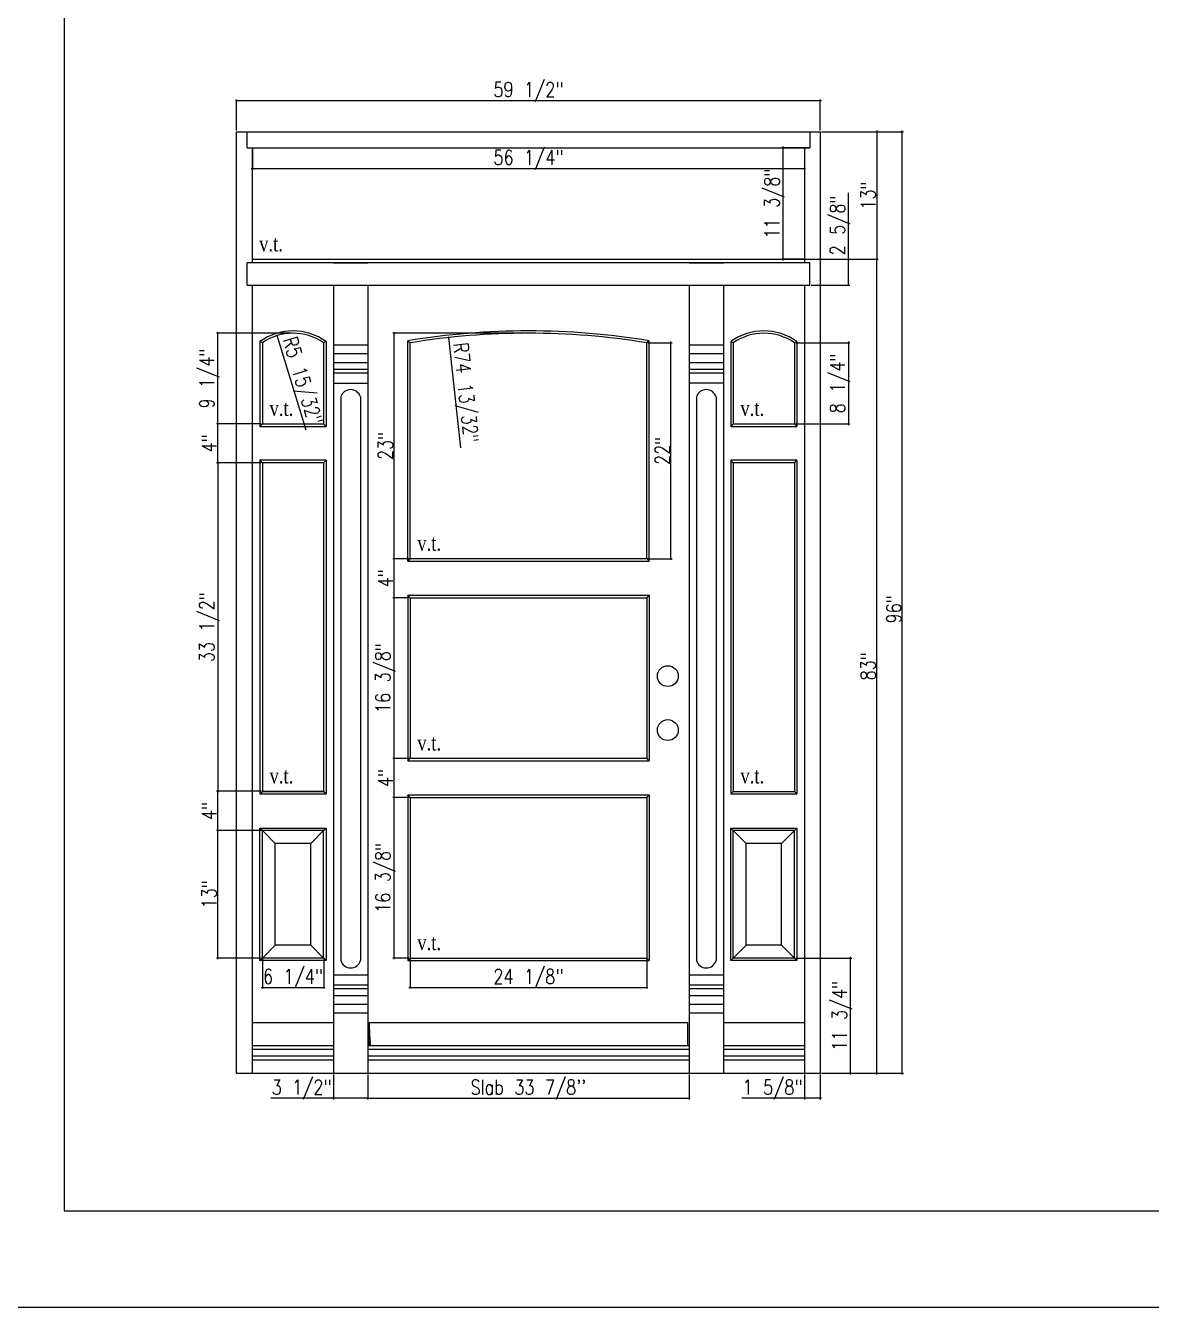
# Model space of a CAD drawing. Header units: inches. Extents: x 1985 to 11287, y 379 to 4336.
# Drawn here: x 7244.7 to 7359.5, y 3266.3 to 3397 of the extents above; entities that cross this region are included whole.
import ezdxf

# ---------------------------------------------------------------- set-up
doc = ezdxf.new("R2010")
doc.units = ezdxf.units.IN
doc.header["$MEASUREMENT"] = 0
doc.layers.get('0').update_dxf_attribs({"linetype": 'CONTINUOUS'})
doc.layers.get('Defpoints').update_dxf_attribs({"linetype": 'CONTINUOUS'})
for name, color, linetype in [('COTE1-1', 7, 'CONTINUOUS'), ('COTE1-1 99', 7, 'CONTINUOUS'), ('elevation', 7, 'CONTINUOUS'), ('separation 99', 3, 'CONTINUOUS'), ('wood detail', 7, 'CONTINUOUS')]:
    doc.layers.add(name, color=color, linetype=linetype)
doc.styles.get("Standard").update_dxf_attribs({"font": 'txt.shx', "width": 0.8})
doc.styles.add('Times', font='times.ttf', dxfattribs={"width": 0.8})
doc.dimstyles.new('Elevation', dxfattribs={"dimscale": 2, "dimtxt": 0.75, "dimasz": 0.0625, "dimexe": 0.0625, "dimexo": 0.0625, "dimgap": 0.0625, "dimtad": 1, "dimdec": 5, "dimzin": 0, "dimdsep": 46, "dimlunit": 5, "dimtxsty": 'Standard', "dimblk1": 'OBLIQUE', "dimblk2": 'OBLIQUE', "dimsah": 1, "dimcen": 2, "dimdle": 0.0625, "dimclrd": 1, "dimclre": 1, "dimadec": 1, "dimazin": 0, "dimtfac": 0.375, "dimtdec": 5, "dimtmove": 0, "dimatfit": 3, "dimldrblk": 'OBLIQUE', "dimfxl": 1, "dimfrac": 2, "dimtolj": 1, "dimtzin": 0, "dimarcsym": 0})

# ---------------------------------------------------------------- blocks, each defined once
blk = doc.blocks.new('_OBLIQUE')
at = {"color": 0, "linetype": 'ByBlock'}
blk.add_line((-0.5, -0.5), (0.5, 0.5), dxfattribs=at)
blk = doc.blocks.new('*D862')
at = {"layer": 'COTE1-1 99', "color": 1, "lineweight": -2}
for p, q in [((7325.88, 3386.15), (7331.64, 3386.15)), ((7331.52, 3386.27), (7331.52, 3373.02)), ((7325.88, 3373.15), (7331.64, 3373.15))]:
    blk.add_line(p, q, dxfattribs=at)
at = {"layer": 'Defpoints', "color": 0}
for p in [(7325.75, 3386.15), (7325.75, 3373.15), (7331.52, 3373.15)]:
    blk.add_point(p, dxfattribs=at)
at = {"layer": 'COTE1-1 99', "color": 1, "lineweight": -2, "xscale": 0.125, "yscale": 0.125, "zscale": 0.125}
for p, rotation in [((7331.52, 3386.15), 90), ((7331.52, 3373.15), 270)]:
    blk.add_blockref('_OBLIQUE', p, dxfattribs=dict(at, rotation=rotation))
at = {"layer": 'COTE1-1 99', "color": 0, "insert": (7330.64, 3379.65), "char_height": 1.5, "attachment_point": 5, "rotation": 90}
blk.add_mtext('\\A1;13"', dxfattribs=at)
blk = doc.blocks.new('*D863')
at = {"layer": 'COTE1-1 99', "color": 1, "lineweight": -2}
for p, q in [((7325.88, 3373.15), (7331.64, 3373.15)), ((7331.52, 3290.02), (7331.52, 3373.27)), ((7325.88, 3290.15), (7331.64, 3290.15))]:
    blk.add_line(p, q, dxfattribs=at)
at = {"layer": 'Defpoints', "color": 0}
for p in [(7325.75, 3373.15), (7331.52, 3373.15), (7325.75, 3290.15)]:
    blk.add_point(p, dxfattribs=at)
at = {"layer": 'COTE1-1 99', "color": 1, "lineweight": -2, "xscale": 0.125, "yscale": 0.125, "zscale": 0.125}
for p, rotation in [((7331.52, 3373.15), 90), ((7331.52, 3290.15), 270)]:
    blk.add_blockref('_OBLIQUE', p, dxfattribs=dict(at, rotation=rotation))
at = {"layer": 'COTE1-1 99', "color": 0, "insert": (7330.64, 3331.65), "char_height": 1.5, "attachment_point": 5, "rotation": 90}
blk.add_mtext('\\A1;83"', dxfattribs=at)
blk = doc.blocks.new('*D864')
at = {"layer": 'COTE1-1 99', "color": 1, "lineweight": -2}
for p, q in [((7266.13, 3389.33), (7325.88, 3389.33)), ((7266.25, 3386.27), (7266.25, 3389.45)), ((7325.75, 3386.27), (7325.75, 3389.45))]:
    blk.add_line(p, q, dxfattribs=at)
at = {"layer": 'Defpoints', "color": 0}
for p in [(7325.75, 3389.33), (7266.25, 3386.15), (7325.75, 3386.15)]:
    blk.add_point(p, dxfattribs=at)
at = {"layer": 'COTE1-1 99', "color": 1, "lineweight": -2, "xscale": 0.125, "yscale": 0.125, "zscale": 0.125, "rotation": 180}
blk.add_blockref('_OBLIQUE', (7266.25, 3389.33), dxfattribs=at)
at = {"layer": 'COTE1-1 99', "color": 1, "lineweight": -2, "xscale": 0.125, "yscale": 0.125, "zscale": 0.125}
blk.add_blockref('_OBLIQUE', (7325.75, 3389.33), dxfattribs=at)
at = {"layer": 'COTE1-1 99', "color": 0, "insert": (7296, 3390.2), "char_height": 1.5, "attachment_point": 5}
blk.add_mtext('\\A1;59 1/2"', dxfattribs=at)
blk = doc.blocks.new('*D865')
at = {"layer": 'COTE1-1 99', "color": 1, "lineweight": -2}
for p, q in [((7283.82, 3338.63), (7282.17, 3338.63)), ((7282.3, 3322.14), (7282.3, 3338.76)), ((7283.82, 3322.26), (7282.17, 3322.26))]:
    blk.add_line(p, q, dxfattribs=at)
at = {"layer": 'Defpoints', "color": 0}
for p in [(7282.3, 3338.63), (7283.94, 3338.63), (7283.94, 3322.26)]:
    blk.add_point(p, dxfattribs=at)
at = {"layer": 'COTE1-1 99', "color": 1, "lineweight": -2, "xscale": 0.125, "yscale": 0.125, "zscale": 0.125}
for p, rotation in [((7282.3, 3338.63), 90), ((7282.3, 3322.26), 270)]:
    blk.add_blockref('_OBLIQUE', p, dxfattribs=dict(at, rotation=rotation))
at = {"layer": 'COTE1-1 99', "color": 0, "insert": (7281.42, 3330.45), "char_height": 1.5, "attachment_point": 5, "rotation": 90}
blk.add_mtext('\\A1;16 3/8"', dxfattribs=at)
blk = doc.blocks.new('*D866')
at = {"layer": 'COTE1-1 99', "color": 1, "lineweight": -2}
for p, q in [((7295.88, 3365.61), (7282.17, 3365.61)), ((7282.3, 3342.5), (7282.3, 3365.73)), ((7283.82, 3342.62), (7282.17, 3342.62))]:
    blk.add_line(p, q, dxfattribs=at)
at = {"layer": 'Defpoints', "color": 0}
for p in [(7282.3, 3365.61), (7296, 3365.61), (7283.94, 3342.62)]:
    blk.add_point(p, dxfattribs=at)
at = {"layer": 'COTE1-1 99', "color": 1, "lineweight": -2, "xscale": 0.125, "yscale": 0.125, "zscale": 0.125}
for p, rotation in [((7282.3, 3365.61), 90), ((7282.3, 3342.62), 270)]:
    blk.add_blockref('_OBLIQUE', p, dxfattribs=dict(at, rotation=rotation))
at = {"layer": 'COTE1-1 99', "color": 0, "insert": (7281.42, 3354.12), "char_height": 1.5, "attachment_point": 5, "rotation": 90}
blk.add_mtext('\\A1;23"', dxfattribs=at)
blk = doc.blocks.new('*D867')
at = {"layer": 'COTE1-1 99', "color": 1, "lineweight": -2}
for p, q in [((7324.57, 3384.52), (7321.83, 3384.52)), ((7321.96, 3373.02), (7321.96, 3384.65)), ((7324, 3373.15), (7321.83, 3373.15))]:
    blk.add_line(p, q, dxfattribs=at)
at = {"layer": 'Defpoints', "color": 0}
for p in [(7321.96, 3384.52), (7324.69, 3384.52), (7324.13, 3373.15)]:
    blk.add_point(p, dxfattribs=at)
at = {"layer": 'COTE1-1 99', "color": 1, "lineweight": -2, "xscale": 0.125, "yscale": 0.125, "zscale": 0.125}
for p, rotation in [((7321.96, 3384.52), 90), ((7321.96, 3373.15), 270)]:
    blk.add_blockref('_OBLIQUE', p, dxfattribs=dict(at, rotation=rotation))
at = {"layer": 'COTE1-1 99', "color": 0, "insert": (7321.08, 3378.83), "char_height": 1.5, "attachment_point": 5, "rotation": 90}
blk.add_mtext('\\A1;11 3/8"', dxfattribs=at)
blk = doc.blocks.new('*D868')
at = {"layer": 'COTE1-1 99', "color": 1, "lineweight": -2}
for p, q in [((7279.63, 3290.02), (7279.63, 3287.49)), ((7312.38, 3290.02), (7312.38, 3287.49)), ((7279.5, 3287.61), (7312.5, 3287.61))]:
    blk.add_line(p, q, dxfattribs=at)
at = {"layer": 'Defpoints', "color": 0}
for p in [(7279.63, 3290.15), (7312.38, 3290.15), (7312.38, 3287.61)]:
    blk.add_point(p, dxfattribs=at)
at = {"layer": 'COTE1-1 99', "color": 1, "lineweight": -2, "xscale": 0.125, "yscale": 0.125, "zscale": 0.125, "rotation": 180}
blk.add_blockref('_OBLIQUE', (7279.63, 3287.61), dxfattribs=at)
at = {"layer": 'COTE1-1 99', "color": 1, "lineweight": -2, "xscale": 0.125, "yscale": 0.125, "zscale": 0.125}
blk.add_blockref('_OBLIQUE', (7312.38, 3287.61), dxfattribs=at)
at = {"layer": 'COTE1-1 99', "color": 0, "insert": (7296, 3288.49), "char_height": 1.5, "attachment_point": 5}
blk.add_mtext("\\A1;Slab 33 7/8''", dxfattribs=at)
blk = doc.blocks.new('*D869')
at = {"layer": 'COTE1-1 99', "color": 1, "lineweight": -2}
for p, q in [((7276.13, 3290.02), (7276.13, 3287.49)), ((7279.63, 3290.02), (7279.63, 3287.49)), ((7276.13, 3287.61), (7269.75, 3287.61)), ((7279.75, 3287.61), (7276.13, 3287.61))]:
    blk.add_line(p, q, dxfattribs=at)
at = {"layer": 'Defpoints', "color": 0}
for p in [(7276.13, 3290.15), (7279.63, 3290.15), (7276.13, 3287.61)]:
    blk.add_point(p, dxfattribs=at)
at = {"layer": 'COTE1-1 99', "color": 1, "lineweight": -2, "xscale": 0.125, "yscale": 0.125, "zscale": 0.125, "rotation": 180}
blk.add_blockref('_OBLIQUE', (7276.13, 3287.61), dxfattribs=at)
at = {"layer": 'COTE1-1 99', "color": 1, "lineweight": -2, "xscale": 0.125, "yscale": 0.125, "zscale": 0.125}
blk.add_blockref('_OBLIQUE', (7279.63, 3287.61), dxfattribs=at)
at = {"layer": 'COTE1-1 99', "color": 0, "insert": (7272.88, 3288.49), "char_height": 1.5, "attachment_point": 5}
blk.add_mtext('\\A1;3 1/2"', dxfattribs=at)
blk = doc.blocks.new('*D870')
at = {"layer": 'COTE1-1 99', "color": 1, "lineweight": -2}
for p, q in [((7324.13, 3290.02), (7324.13, 3287.49)), ((7325.75, 3290.02), (7325.75, 3287.49)), ((7324.13, 3287.61), (7317.75, 3287.61)), ((7325.88, 3287.61), (7324.13, 3287.61))]:
    blk.add_line(p, q, dxfattribs=at)
at = {"layer": 'Defpoints', "color": 0}
for p in [(7324.13, 3290.15), (7325.75, 3290.15), (7324.13, 3287.61)]:
    blk.add_point(p, dxfattribs=at)
at = {"layer": 'COTE1-1 99', "color": 1, "lineweight": -2, "xscale": 0.125, "yscale": 0.125, "zscale": 0.125, "rotation": 180}
blk.add_blockref('_OBLIQUE', (7324.13, 3287.61), dxfattribs=at)
at = {"layer": 'COTE1-1 99', "color": 1, "lineweight": -2, "xscale": 0.125, "yscale": 0.125, "zscale": 0.125}
blk.add_blockref('_OBLIQUE', (7325.75, 3287.61), dxfattribs=at)
at = {"layer": 'COTE1-1 99', "color": 0, "insert": (7320.88, 3288.49), "char_height": 1.5, "attachment_point": 5}
blk.add_mtext('\\A1;1 5/8"', dxfattribs=at)
blk = doc.blocks.new('*D828')
at = {"layer": 'COTE1-1 99', "color": 1, "lineweight": -2}
for p, q in [((7323.25, 3301.9), (7328.96, 3301.9)), ((7328.84, 3290.02), (7328.84, 3302.02)), ((7325.88, 3290.15), (7328.96, 3290.15))]:
    blk.add_line(p, q, dxfattribs=at)
at = {"layer": 'Defpoints', "color": 0}
for p in [(7323.13, 3301.9), (7328.84, 3301.9), (7325.75, 3290.15)]:
    blk.add_point(p, dxfattribs=at)
at = {"layer": 'COTE1-1 99', "color": 1, "lineweight": -2, "xscale": 0.125, "yscale": 0.125, "zscale": 0.125}
for p, rotation in [((7328.84, 3301.9), 90), ((7328.84, 3290.15), 270)]:
    blk.add_blockref('_OBLIQUE', p, dxfattribs=dict(at, rotation=rotation))
at = {"layer": 'COTE1-1 99', "color": 0, "insert": (7327.96, 3296.02), "char_height": 1.5, "attachment_point": 5, "rotation": 90}
blk.add_mtext('\\A1;11 3/4"', dxfattribs=at)
blk = doc.blocks.new('*D830')
at = {"layer": 'COTE1-1 99', "color": 1, "lineweight": -2}
for p, q in [((7325.88, 3386.15), (7334.24, 3386.15)), ((7334.11, 3290.02), (7334.11, 3386.27)), ((7325.88, 3290.15), (7334.24, 3290.15))]:
    blk.add_line(p, q, dxfattribs=at)
at = {"layer": 'Defpoints', "color": 0}
for p in [(7325.75, 3386.15), (7334.11, 3386.15), (7325.75, 3290.15)]:
    blk.add_point(p, dxfattribs=at)
at = {"layer": 'COTE1-1 99', "color": 1, "lineweight": -2, "xscale": 0.125, "yscale": 0.125, "zscale": 0.125}
for p, rotation in [((7334.11, 3386.15), 90), ((7334.11, 3290.15), 270)]:
    blk.add_blockref('_OBLIQUE', p, dxfattribs=dict(at, rotation=rotation))
at = {"layer": 'COTE1-1 99', "color": 0, "insert": (7333.24, 3337.46), "char_height": 1.5, "attachment_point": 5, "rotation": 90}
blk.add_mtext('\\A1;96"', dxfattribs=at)
blk = doc.blocks.new('*D832')
at = {"layer": 'COTE1-1 99', "color": 1, "lineweight": -2}
for p, q in [((7283.82, 3342.62), (7282.17, 3342.62)), ((7282.3, 3338.51), (7282.3, 3342.75)), ((7283.82, 3338.63), (7282.17, 3338.63))]:
    blk.add_line(p, q, dxfattribs=at)
at = {"layer": 'Defpoints', "color": 0}
for p in [(7282.3, 3342.62), (7283.94, 3342.62), (7283.94, 3338.63)]:
    blk.add_point(p, dxfattribs=at)
at = {"layer": 'COTE1-1 99', "color": 1, "lineweight": -2, "xscale": 0.125, "yscale": 0.125, "zscale": 0.125}
for p, rotation in [((7282.3, 3342.62), 90), ((7282.3, 3338.63), 270)]:
    blk.add_blockref('_OBLIQUE', p, dxfattribs=dict(at, rotation=rotation))
at = {"layer": 'COTE1-1 99', "color": 0, "insert": (7281.42, 3340.63), "char_height": 1.5, "attachment_point": 5, "rotation": 90}
blk.add_mtext('\\A1;4"', dxfattribs=at)
blk = doc.blocks.new('*D834')
at = {"layer": 'COTE1-1 99', "color": 1, "lineweight": -2}
for p, q in [((7308.19, 3364.62), (7310.66, 3364.62)), ((7310.53, 3342.5), (7310.53, 3364.75)), ((7308.19, 3342.62), (7310.66, 3342.62))]:
    blk.add_line(p, q, dxfattribs=at)
at = {"layer": 'Defpoints', "color": 0}
for p in [(7308.07, 3364.62), (7310.53, 3364.62), (7308.07, 3342.62)]:
    blk.add_point(p, dxfattribs=at)
at = {"layer": 'COTE1-1 99', "color": 1, "lineweight": -2, "xscale": 0.125, "yscale": 0.125, "zscale": 0.125}
for p, rotation in [((7310.53, 3364.62), 90), ((7310.53, 3342.62), 270)]:
    blk.add_blockref('_OBLIQUE', p, dxfattribs=dict(at, rotation=rotation))
at = {"layer": 'COTE1-1 99', "color": 0, "insert": (7309.66, 3353.62), "char_height": 1.5, "attachment_point": 5, "rotation": 90}
blk.add_mtext('\\A1;22"', dxfattribs=at)
blk = doc.blocks.new('*D835')
at = {"layer": 'COTE1-1 99', "color": 1, "lineweight": -2}
for p, q in [((7328.63, 3373.15), (7328.63, 3379.92)), ((7324.25, 3373.15), (7328.76, 3373.15)), ((7328.63, 3370.52), (7328.63, 3373.27)), ((7324.82, 3370.52), (7328.76, 3370.52))]:
    blk.add_line(p, q, dxfattribs=at)
at = {"layer": 'Defpoints', "color": 0}
for p in [(7324.13, 3373.15), (7324.69, 3370.52), (7328.63, 3370.52)]:
    blk.add_point(p, dxfattribs=at)
at = {"layer": 'COTE1-1 99', "color": 1, "lineweight": -2, "xscale": 0.125, "yscale": 0.125, "zscale": 0.125}
for p, rotation in [((7328.63, 3373.15), 90), ((7328.63, 3370.52), 270)]:
    blk.add_blockref('_OBLIQUE', p, dxfattribs=dict(at, rotation=rotation))
at = {"layer": 'COTE1-1 99', "color": 0, "insert": (7327.76, 3376.6), "char_height": 1.5, "attachment_point": 5, "rotation": 90}
blk.add_mtext('\\A1;2 5/8"', dxfattribs=at)
blk = doc.blocks.new('*D836')
at = {"layer": 'COTE1-1 99', "color": 1, "lineweight": -2}
for p, q in [((7323.25, 3364.62), (7328.76, 3364.62)), ((7328.63, 3364.75), (7328.63, 3356.25)), ((7323.25, 3356.37), (7328.76, 3356.37))]:
    blk.add_line(p, q, dxfattribs=at)
at = {"layer": 'Defpoints', "color": 0}
for p in [(7323.13, 3364.62), (7323.13, 3356.37), (7328.63, 3356.37)]:
    blk.add_point(p, dxfattribs=at)
at = {"layer": 'COTE1-1 99', "color": 1, "lineweight": -2, "xscale": 0.125, "yscale": 0.125, "zscale": 0.125}
for p, rotation in [((7328.63, 3364.62), 90), ((7328.63, 3356.37), 270)]:
    blk.add_blockref('_OBLIQUE', p, dxfattribs=dict(at, rotation=rotation))
at = {"layer": 'COTE1-1 99', "color": 0, "insert": (7327.76, 3360.5), "char_height": 1.5, "attachment_point": 5, "rotation": 90}
blk.add_mtext('\\A1;8 1/4"', dxfattribs=at)
blk = doc.blocks.new('*D843')
at = {"layer": 'COTE1-1 99', "color": 1, "lineweight": -2}
for p, q in [((7283.82, 3318.26), (7282.17, 3318.26)), ((7282.3, 3301.77), (7282.3, 3318.39)), ((7283.82, 3301.9), (7282.17, 3301.9))]:
    blk.add_line(p, q, dxfattribs=at)
at = {"layer": 'Defpoints', "color": 0}
for p in [(7282.3, 3318.26), (7283.94, 3318.26), (7283.94, 3301.9)]:
    blk.add_point(p, dxfattribs=at)
at = {"layer": 'COTE1-1 99', "color": 1, "lineweight": -2, "xscale": 0.125, "yscale": 0.125, "zscale": 0.125}
for p, rotation in [((7282.3, 3318.26), 90), ((7282.3, 3301.9), 270)]:
    blk.add_blockref('_OBLIQUE', p, dxfattribs=dict(at, rotation=rotation))
at = {"layer": 'COTE1-1 99', "color": 0, "insert": (7281.42, 3310.08), "char_height": 1.5, "attachment_point": 5, "rotation": 90}
blk.add_mtext('\\A1;16 3/8"', dxfattribs=at)
blk = doc.blocks.new('*D844')
at = {"layer": 'COTE1-1 99', "color": 1, "lineweight": -2}
for p, q in [((7283.82, 3322.25), (7282.17, 3322.25)), ((7282.3, 3318.14), (7282.3, 3322.38)), ((7283.82, 3318.26), (7282.17, 3318.26))]:
    blk.add_line(p, q, dxfattribs=at)
at = {"layer": 'Defpoints', "color": 0}
for p in [(7282.3, 3322.25), (7283.94, 3322.25), (7283.94, 3318.26)]:
    blk.add_point(p, dxfattribs=at)
at = {"layer": 'COTE1-1 99', "color": 1, "lineweight": -2, "xscale": 0.125, "yscale": 0.125, "zscale": 0.125}
for p, rotation in [((7282.3, 3322.25), 90), ((7282.3, 3318.26), 270)]:
    blk.add_blockref('_OBLIQUE', p, dxfattribs=dict(at, rotation=rotation))
at = {"layer": 'COTE1-1 99', "color": 0, "insert": (7281.42, 3320.26), "char_height": 1.5, "attachment_point": 5, "rotation": 90}
blk.add_mtext('\\A1;4"', dxfattribs=at)
blk = doc.blocks.new('*D854')
at = {"layer": 'COTE1-1 99', "color": 1, "lineweight": -2}
for p, q in [((7268.88, 3301.77), (7268.88, 3298.78)), ((7275.13, 3301.77), (7275.13, 3298.78)), ((7268.75, 3298.91), (7275.25, 3298.91))]:
    blk.add_line(p, q, dxfattribs=at)
at = {"layer": 'Defpoints', "color": 0}
for p in [(7268.88, 3301.9), (7275.13, 3301.9), (7275.13, 3298.91)]:
    blk.add_point(p, dxfattribs=at)
at = {"layer": 'COTE1-1 99', "color": 1, "lineweight": -2, "xscale": 0.125, "yscale": 0.125, "zscale": 0.125, "rotation": 180}
blk.add_blockref('_OBLIQUE', (7268.88, 3298.91), dxfattribs=at)
at = {"layer": 'COTE1-1 99', "color": 1, "lineweight": -2, "xscale": 0.125, "yscale": 0.125, "zscale": 0.125}
blk.add_blockref('_OBLIQUE', (7275.13, 3298.91), dxfattribs=at)
at = {"layer": 'COTE1-1 99', "color": 0, "insert": (7272, 3299.78), "char_height": 1.5, "attachment_point": 5}
blk.add_mtext('\\A1;6 1/4"', dxfattribs=at)
blk = doc.blocks.new('*D855')
at = {"layer": 'COTE1-1 99', "color": 1, "lineweight": -2}
for p, q in [((7268.75, 3352.38), (7264.21, 3352.38)), ((7264.34, 3352.51), (7264.34, 3318.77)), ((7268.75, 3318.9), (7264.21, 3318.9))]:
    blk.add_line(p, q, dxfattribs=at)
at = {"layer": 'Defpoints', "color": 0}
for p in [(7268.88, 3352.38), (7264.34, 3318.9), (7268.88, 3318.9)]:
    blk.add_point(p, dxfattribs=at)
at = {"layer": 'COTE1-1 99', "color": 1, "lineweight": -2, "xscale": 0.125, "yscale": 0.125, "zscale": 0.125}
for p, rotation in [((7264.34, 3352.38), 90), ((7264.34, 3318.9), 270)]:
    blk.add_blockref('_OBLIQUE', p, dxfattribs=dict(at, rotation=rotation))
at = {"layer": 'COTE1-1 99', "color": 0, "insert": (7263.46, 3335.64), "char_height": 1.5, "attachment_point": 5, "rotation": 90}
blk.add_mtext('\\A1;33 1/2"', dxfattribs=at)
blk = doc.blocks.new('*D856')
at = {"layer": 'COTE1-1 99', "color": 1, "lineweight": -2}
for p, q in [((7268.75, 3314.9), (7264.21, 3314.9)), ((7264.34, 3301.77), (7264.34, 3315.02)), ((7268.75, 3301.9), (7264.21, 3301.9))]:
    blk.add_line(p, q, dxfattribs=at)
at = {"layer": 'Defpoints', "color": 0}
for p in [(7264.34, 3314.9), (7268.88, 3314.9), (7268.88, 3301.9)]:
    blk.add_point(p, dxfattribs=at)
at = {"layer": 'COTE1-1 99', "color": 1, "lineweight": -2, "xscale": 0.125, "yscale": 0.125, "zscale": 0.125}
for p, rotation in [((7264.34, 3314.9), 90), ((7264.34, 3301.9), 270)]:
    blk.add_blockref('_OBLIQUE', p, dxfattribs=dict(at, rotation=rotation))
at = {"layer": 'COTE1-1 99', "color": 0, "insert": (7263.46, 3308.4), "char_height": 1.5, "attachment_point": 5, "rotation": 90}
blk.add_mtext('\\A1;13"', dxfattribs=at)
blk = doc.blocks.new('*D857')
at = {"layer": 'COTE1-1 99', "color": 1, "lineweight": -2}
for p, q in [((7271.88, 3365.61), (7264.21, 3365.61)), ((7264.34, 3356.25), (7264.34, 3365.73)), ((7268.75, 3356.37), (7264.21, 3356.37))]:
    blk.add_line(p, q, dxfattribs=at)
at = {"layer": 'Defpoints', "color": 0}
for p in [(7264.34, 3365.61), (7272, 3365.61), (7268.88, 3356.37)]:
    blk.add_point(p, dxfattribs=at)
at = {"layer": 'COTE1-1 99', "color": 1, "lineweight": -2, "xscale": 0.125, "yscale": 0.125, "zscale": 0.125}
for p, rotation in [((7264.34, 3365.61), 90), ((7264.34, 3356.37), 270)]:
    blk.add_blockref('_OBLIQUE', p, dxfattribs=dict(at, rotation=rotation))
at = {"layer": 'COTE1-1 99', "color": 0, "insert": (7263.46, 3360.99), "char_height": 1.5, "attachment_point": 5, "rotation": 90}
blk.add_mtext('\\A1;9 1/4"', dxfattribs=at)
blk = doc.blocks.new('*D858')
at = {"layer": 'COTE1-1 99', "color": 1, "lineweight": -2}
for p, q in [((7268.75, 3356.37), (7264.21, 3356.37)), ((7264.34, 3352.26), (7264.34, 3356.5)), ((7268.75, 3352.38), (7264.21, 3352.38))]:
    blk.add_line(p, q, dxfattribs=at)
at = {"layer": 'Defpoints', "color": 0}
for p in [(7264.34, 3356.37), (7268.88, 3356.37), (7268.88, 3352.38)]:
    blk.add_point(p, dxfattribs=at)
at = {"layer": 'COTE1-1 99', "color": 1, "lineweight": -2, "xscale": 0.125, "yscale": 0.125, "zscale": 0.125}
for p, rotation in [((7264.34, 3356.37), 90), ((7264.34, 3352.38), 270)]:
    blk.add_blockref('_OBLIQUE', p, dxfattribs=dict(at, rotation=rotation))
at = {"layer": 'COTE1-1 99', "color": 0, "insert": (7263.46, 3354.38), "char_height": 1.5, "attachment_point": 5, "rotation": 90}
blk.add_mtext('\\A1;4"', dxfattribs=at)
blk = doc.blocks.new('*D859')
at = {"layer": 'COTE1-1 99', "color": 1, "lineweight": -2}
for p, q in [((7268.75, 3318.9), (7264.21, 3318.9)), ((7264.34, 3314.77), (7264.34, 3319.02)), ((7268.75, 3314.9), (7264.21, 3314.9))]:
    blk.add_line(p, q, dxfattribs=at)
at = {"layer": 'Defpoints', "color": 0}
for p in [(7264.34, 3318.9), (7268.88, 3318.9), (7268.88, 3314.9)]:
    blk.add_point(p, dxfattribs=at)
at = {"layer": 'COTE1-1 99', "color": 1, "lineweight": -2, "xscale": 0.125, "yscale": 0.125, "zscale": 0.125}
for p, rotation in [((7264.34, 3318.9), 90), ((7264.34, 3314.9), 270)]:
    blk.add_blockref('_OBLIQUE', p, dxfattribs=dict(at, rotation=rotation))
at = {"layer": 'COTE1-1 99', "color": 0, "insert": (7263.46, 3316.9), "char_height": 1.5, "attachment_point": 5, "rotation": 90}
blk.add_mtext('\\A1;4"', dxfattribs=at)
blk = doc.blocks.new('*D860')
at = {"layer": 'COTE1-1 99', "color": 1, "lineweight": -2}
for p, q in [((7283.94, 3301.77), (7283.94, 3298.78)), ((7308.07, 3301.77), (7308.07, 3298.78)), ((7283.82, 3298.91), (7308.19, 3298.91))]:
    blk.add_line(p, q, dxfattribs=at)
at = {"layer": 'Defpoints', "color": 0}
for p in [(7283.94, 3301.9), (7308.07, 3301.9), (7308.07, 3298.91)]:
    blk.add_point(p, dxfattribs=at)
at = {"layer": 'COTE1-1 99', "color": 1, "lineweight": -2, "xscale": 0.125, "yscale": 0.125, "zscale": 0.125, "rotation": 180}
blk.add_blockref('_OBLIQUE', (7283.94, 3298.91), dxfattribs=at)
at = {"layer": 'COTE1-1 99', "color": 1, "lineweight": -2, "xscale": 0.125, "yscale": 0.125, "zscale": 0.125}
blk.add_blockref('_OBLIQUE', (7308.07, 3298.91), dxfattribs=at)
at = {"layer": 'COTE1-1 99', "color": 0, "insert": (7296, 3299.78), "char_height": 1.5, "attachment_point": 5}
blk.add_mtext('\\A1;24 1/8"', dxfattribs=at)
blk = doc.blocks.new('*D861')
at = {"layer": 'COTE1-1 99', "color": 1, "lineweight": -2}
for p, q in [((7267.88, 3384.4), (7267.88, 3382.28)), ((7324.13, 3384.4), (7324.13, 3382.28)), ((7267.75, 3382.4), (7324.25, 3382.4))]:
    blk.add_line(p, q, dxfattribs=at)
at = {"layer": 'Defpoints', "color": 0}
for p in [(7267.88, 3384.52), (7324.13, 3384.52), (7324.13, 3382.4)]:
    blk.add_point(p, dxfattribs=at)
at = {"layer": 'COTE1-1 99', "color": 1, "lineweight": -2, "xscale": 0.125, "yscale": 0.125, "zscale": 0.125, "rotation": 180}
blk.add_blockref('_OBLIQUE', (7267.88, 3382.4), dxfattribs=at)
at = {"layer": 'COTE1-1 99', "color": 1, "lineweight": -2, "xscale": 0.125, "yscale": 0.125, "zscale": 0.125}
blk.add_blockref('_OBLIQUE', (7324.13, 3382.4), dxfattribs=at)
at = {"layer": 'COTE1-1 99', "color": 0, "insert": (7296, 3383.28), "char_height": 1.5, "attachment_point": 5}
blk.add_mtext('\\A1;56 1/4"', dxfattribs=at)
blk = doc.blocks.new('*D880')
at = {"layer": 'COTE1-1 99', "color": 1, "lineweight": -2}
blk.add_line((7289.12, 3353.93), (7287.89, 3365.16), dxfattribs=at)
at = {"layer": 'Defpoints', "color": 0}
for p in [(7287.89, 3365.16), (7296, 3291.2)]:
    blk.add_point(p, dxfattribs=at)
at = {"layer": 'COTE1-1 99', "color": 1, "lineweight": -2, "xscale": 0.125, "yscale": 0.125, "zscale": 0.125, "rotation": 96.2598834814596}
blk.add_blockref('_OBLIQUE', (7287.89, 3365.16), dxfattribs=at)
at = {"layer": 'COTE1-1 99', "color": 0, "insert": (7289.39, 3359.52), "char_height": 1.5, "attachment_point": 5, "rotation": 276.2599}
blk.add_mtext('\\A1;R74 13/32"', dxfattribs=at)
blk = doc.blocks.new('*D881')
at = {"layer": 'COTE1-1 99', "color": 1, "lineweight": -2}
blk.add_line((7273.36, 3355.71), (7270.4, 3365.37), dxfattribs=at)
at = {"layer": 'Defpoints', "color": 0}
for p in [(7270.4, 3365.37), (7272, 3360.15)]:
    blk.add_point(p, dxfattribs=at)
at = {"layer": 'COTE1-1 99', "color": 1, "lineweight": -2, "xscale": 0.125, "yscale": 0.125, "zscale": 0.125, "rotation": 107.0349342750357}
blk.add_blockref('_OBLIQUE', (7270.4, 3365.37), dxfattribs=at)
at = {"layer": 'COTE1-1 99', "color": 0, "insert": (7272.76, 3360.68), "char_height": 1.5, "attachment_point": 5, "rotation": 287.0349}
blk.add_mtext('\\A1;R5 15/32"', dxfattribs=at)

msp = doc.modelspace()

# ---------------------------------------------------------------- linework, layer by layer
at = {"layer": 'COTE1-1'}
for p, q in [((7267.316005, 3370.520425), (7267.316005, 3372.770425)), ((7324.691005, 3370.520425), (7324.691005, 3372.770425))]:
    msp.add_line(p, q, dxfattribs=at)
at = {"layer": 'elevation'}
for p, q in [((7266.253505, 3386.145425), (7325.753505, 3386.145425)), ((7266.253505, 3290.145425), (7266.253505, 3386.145425)), ((7267.316005, 3384.520425), (7267.316005, 3386.145425)), ((7324.691005, 3386.145425), (7324.691005, 3384.520425)), ((7325.753505, 3386.145425), (7325.753505, 3290.145425)), ((7267.316005, 3384.520425), (7324.691005, 3384.520425)), ((7267.878505, 3372.770425), (7267.878505, 3384.520425)), ((7277.128505, 3384.520425), (7279.628505, 3384.520425)), ((7312.378505, 3384.520425), (7314.878505, 3384.520425)), ((7324.128505, 3384.520425), (7324.128505, 3372.770425)), ((7266.253505, 3290.145425), (7266.253505, 3373.145425)), ((7267.878505, 3373.145425), (7324.128505, 3373.145425)), ((7279.628505, 3373.145425), (7312.378505, 3373.145425)), ((7325.753505, 3373.145425), (7325.753505, 3290.145425)), ((7324.691005, 3372.770425), (7267.316005, 3372.770425)), ((7276.128505, 3372.770425), (7279.628505, 3372.770425)), ((7312.378505, 3372.770425), (7315.878505, 3372.770425)), ((7267.316005, 3370.520425), (7276.128505, 3370.520425)), ((7267.878505, 3291.47355), (7267.878505, 3370.520425)), ((7267.878505, 3290.145425), (7267.878505, 3370.520425)), ((7276.128505, 3370.520425), (7279.628505, 3370.520425)), ((7276.128505, 3370.520425), (7276.128505, 3291.47355)), ((7279.628505, 3370.520425), (7279.628505, 3290.145425)), ((7279.628505, 3370.520425), (7312.378505, 3370.520425)), ((7279.628505, 3370.520425), (7312.378505, 3370.520425)), ((7312.378505, 3370.520425), (7315.878505, 3370.520425)), ((7312.378505, 3370.520425), (7312.378505, 3290.145425)), ((7315.878505, 3370.520425), (7315.878505, 3291.47355)), ((7315.878505, 3370.520425), (7324.691005, 3370.520425)), ((7324.128505, 3370.520425), (7324.128505, 3291.47355)), ((7324.128505, 3370.520425), (7324.128505, 3290.145425)), ((7268.637392, 3364.747036), (7268.637392, 3356.105184)), ((7268.878463, 3364.623055), (7268.637392, 3364.747036)), ((7268.878463, 3364.623055), (7268.878463, 3356.373055)), ((7275.369618, 3364.747036), (7275.128546, 3364.623055)), ((7275.128546, 3364.623055), (7275.128546, 3356.373055)), ((7275.369618, 3364.747036), (7275.369618, 3356.105184)), ((7279.628505, 3364.395425), (7276.128505, 3364.395425)), ((7283.699918, 3342.355184), (7283.699918, 3364.827498)), ((7283.699918, 3364.827498), (7283.94099, 3364.623055)), ((7283.94099, 3342.623055), (7283.94099, 3364.623055)), ((7308.307091, 3364.827498), (7308.06602, 3364.623055)), ((7308.06602, 3342.623055), (7308.06602, 3364.623055)), ((7308.307091, 3342.355184), (7308.307091, 3364.827498)), ((7315.878505, 3364.395425), (7312.378505, 3364.395425)), ((7316.637392, 3364.747036), (7316.637392, 3356.105184)), ((7316.878463, 3364.623055), (7316.637392, 3364.747036)), ((7316.878463, 3364.623055), (7316.878463, 3356.373055)), ((7323.369618, 3364.747036), (7323.128546, 3364.623055)), ((7323.128546, 3364.623055), (7323.128546, 3356.373055)), ((7323.369618, 3364.747036), (7323.369618, 3356.105184)), ((7279.628505, 3363.514851), (7276.128505, 3363.514851)), ((7279.628505, 3362.602532), (7276.128505, 3362.602532)), ((7315.878505, 3363.514851), (7312.378505, 3363.514851)), ((7315.878505, 3362.602532), (7312.378505, 3362.602532)), ((7279.628505, 3361.895425), (7276.128505, 3361.895425)), ((7279.628505, 3361.520425), (7276.128505, 3361.520425)), ((7315.878505, 3361.895425), (7312.378505, 3361.895425)), ((7315.878505, 3361.520425), (7312.378505, 3361.520425)), ((7276.128505, 3360.520425), (7279.628505, 3360.520425)), ((7315.878505, 3360.520425), (7312.378505, 3360.520425)), ((7276.878505, 3359.109676), (7276.878505, 3301.645425)), ((7278.878505, 3359.109676), (7278.878505, 3301.645425)), ((7313.128505, 3359.109676), (7313.128505, 3301.645425)), ((7315.128505, 3359.109676), (7315.128505, 3301.645425)), ((7268.878463, 3356.373055), (7268.637392, 3356.105184)), ((7268.637392, 3356.105184), (7275.369618, 3356.105184)), ((7268.878463, 3356.373055), (7275.128546, 3356.373055)), ((7275.128546, 3356.373055), (7275.369618, 3356.105184)), ((7316.878463, 3356.373055), (7316.637392, 3356.105184)), ((7316.637392, 3356.105184), (7323.369618, 3356.105184)), ((7316.878463, 3356.373055), (7323.128546, 3356.373055)), ((7323.128546, 3356.373055), (7323.369618, 3356.105184)), ((7268.637392, 3352.650926), (7268.637392, 3318.655606)), ((7275.369618, 3352.650926), (7268.637392, 3352.650926)), ((7268.878463, 3352.383055), (7268.637392, 3352.650926)), ((7268.878463, 3352.383055), (7268.878463, 3318.896678)), ((7275.128546, 3352.383055), (7268.878463, 3352.383055)), ((7275.128546, 3352.383055), (7275.369618, 3352.650926)), ((7275.128546, 3352.383055), (7275.128546, 3318.896678)), ((7275.369618, 3352.650926), (7275.369618, 3318.655606)), ((7316.637392, 3352.650926), (7316.637392, 3318.655606)), ((7323.369618, 3352.650926), (7316.637392, 3352.650926)), ((7316.878463, 3352.383055), (7316.637392, 3352.650926)), ((7316.878463, 3352.383055), (7316.878463, 3318.896678)), ((7323.128546, 3352.383055), (7316.878463, 3352.383055)), ((7323.128546, 3352.383055), (7323.369618, 3352.650926)), ((7323.128546, 3352.383055), (7323.128546, 3318.896678)), ((7323.369618, 3352.650926), (7323.369618, 3318.655606)), ((7283.94099, 3342.623055), (7283.699918, 3342.355184)), ((7283.699918, 3342.355184), (7308.307091, 3342.355184)), ((7283.94099, 3342.623055), (7308.06602, 3342.623055)), ((7283.94099, 3342.623055), (7308.06602, 3342.623055)), ((7308.06602, 3342.623055), (7308.307091, 3342.355184)), ((7283.94099, 3338.633055), (7283.699918, 3338.900926)), ((7283.699918, 3338.900926), (7308.307091, 3338.900926)), ((7283.699918, 3338.900926), (7283.699918, 3322.023753)), ((7283.94099, 3338.633055), (7283.94099, 3322.264825)), ((7283.94099, 3338.633055), (7308.06602, 3338.633055)), ((7308.06602, 3338.633055), (7308.307091, 3338.900926)), ((7308.06602, 3338.633055), (7308.06602, 3322.264825)), ((7308.307091, 3338.900926), (7308.307091, 3322.023753)), ((7283.699918, 3322.023753), (7283.94099, 3322.264825)), ((7283.94099, 3322.264825), (7308.06602, 3322.264825)), ((7308.307091, 3322.023753), (7308.06602, 3322.264825)), ((7283.699918, 3322.023753), (7308.307091, 3322.023753)), ((7268.637392, 3318.655606), (7268.878463, 3318.896678)), ((7268.637392, 3318.655606), (7275.369618, 3318.655606)), ((7268.878463, 3318.896678), (7275.128546, 3318.896678)), ((7275.128546, 3318.896678), (7268.878463, 3318.896678)), ((7275.369618, 3318.655606), (7275.128546, 3318.896678)), ((7283.94099, 3318.264825), (7283.699918, 3318.532696)), ((7283.699918, 3318.532696), (7308.307091, 3318.532696)), ((7283.699918, 3318.532696), (7283.699918, 3301.655523)), ((7283.94099, 3318.264825), (7283.94099, 3301.896595)), ((7283.94099, 3318.264825), (7308.06602, 3318.264825)), ((7308.06602, 3318.264825), (7308.307091, 3318.532696)), ((7308.06602, 3318.264825), (7308.06602, 3301.896595)), ((7308.307091, 3318.532696), (7308.307091, 3301.655523)), ((7316.637392, 3318.655606), (7316.878463, 3318.896678)), ((7316.637392, 3318.655606), (7323.369618, 3318.655606)), ((7316.878463, 3318.896678), (7323.128546, 3318.896678)), ((7323.369618, 3318.655606), (7323.128546, 3318.896678)), ((7268.637392, 3301.655523), (7268.637392, 3315.137749)), ((7268.637392, 3315.137749), (7275.369618, 3315.137749)), ((7268.637392, 3315.137749), (7268.878463, 3314.896678)), ((7268.878463, 3301.896595), (7268.878463, 3314.896678)), ((7275.128546, 3314.896678), (7268.878463, 3314.896678)), ((7270.190963, 3313.584178), (7268.878463, 3314.896678)), ((7273.816046, 3313.584178), (7275.128546, 3314.896678)), ((7275.128546, 3314.896678), (7275.369618, 3315.137749)), ((7275.128546, 3301.896595), (7275.128546, 3314.896678)), ((7275.369618, 3315.137749), (7275.369618, 3301.655523)), ((7316.637392, 3301.655523), (7316.637392, 3315.137749)), ((7316.637392, 3315.137749), (7323.369618, 3315.137749)), ((7316.637392, 3315.137749), (7316.878463, 3314.896678)), ((7316.878463, 3301.896595), (7316.878463, 3314.896678)), ((7323.128546, 3314.896678), (7316.878463, 3314.896678)), ((7318.190963, 3313.584178), (7316.878463, 3314.896678)), ((7321.816046, 3313.584178), (7323.128546, 3314.896678)), ((7323.128546, 3314.896678), (7323.369618, 3315.137749)), ((7323.128546, 3301.896595), (7323.128546, 3314.896678)), ((7323.369618, 3315.137749), (7323.369618, 3301.655523)), ((7270.190963, 3303.209095), (7270.190963, 3313.584178)), ((7273.816046, 3313.584178), (7270.190963, 3313.584178)), ((7273.816046, 3303.209095), (7273.816046, 3313.584178)), ((7318.190963, 3303.209095), (7318.190963, 3313.584178)), ((7321.816046, 3313.584178), (7318.190963, 3313.584178)), ((7321.816046, 3303.209095), (7321.816046, 3313.584178)), ((7270.190963, 3303.209095), (7268.878463, 3301.896595)), ((7273.816046, 3303.209095), (7270.190963, 3303.209095)), ((7273.816046, 3303.209095), (7275.128546, 3301.896595)), ((7318.190963, 3303.209095), (7316.878463, 3301.896595)), ((7321.816046, 3303.209095), (7318.190963, 3303.209095)), ((7321.816046, 3303.209095), (7323.128546, 3301.896595)), ((7268.637392, 3301.655523), (7268.878463, 3301.896595)), ((7275.369618, 3301.655523), (7268.637392, 3301.655523)), ((7275.128546, 3301.896595), (7268.878463, 3301.896595)), ((7275.369618, 3301.655523), (7275.128546, 3301.896595)), ((7283.699918, 3301.655523), (7283.94099, 3301.896595)), ((7283.699918, 3301.655523), (7308.307091, 3301.655523)), ((7283.94099, 3301.896595), (7308.06602, 3301.896595)), ((7308.307091, 3301.655523), (7308.06602, 3301.896595)), ((7316.637392, 3301.655523), (7316.878463, 3301.896595)), ((7323.369618, 3301.655523), (7316.637392, 3301.655523)), ((7323.128546, 3301.896595), (7316.878463, 3301.896595)), ((7323.369618, 3301.655523), (7323.128546, 3301.896595)), ((7279.628505, 3300.145425), (7276.128505, 3300.145425)), ((7315.878505, 3300.145425), (7312.378505, 3300.145425)), ((7279.628505, 3299.145425), (7276.128505, 3299.145425)), ((7279.628505, 3298.770425), (7276.128505, 3298.770425)), ((7315.878505, 3299.145425), (7312.378505, 3299.145425)), ((7315.878505, 3298.770425), (7312.378505, 3298.770425)), ((7279.628505, 3298.063318), (7276.128505, 3298.063318)), ((7315.878505, 3298.063318), (7312.378505, 3298.063318)), ((7279.628505, 3297.150999), (7276.128505, 3297.150999)), ((7279.628505, 3296.270425), (7276.128505, 3296.270425)), ((7315.878505, 3297.150999), (7312.378505, 3297.150999)), ((7315.878505, 3296.270425), (7312.378505, 3296.270425)), ((7267.878505, 3295.33292), (7276.128505, 3295.33292)), ((7267.878505, 3295.33292), (7276.128505, 3295.33292)), ((7279.753505, 3292.95792), (7279.753505, 3295.33292)), ((7279.753505, 3295.33292), (7312.253505, 3295.33292)), ((7279.753505, 3292.95792), (7279.753505, 3295.33292)), ((7279.753505, 3295.33292), (7312.253505, 3295.33292)), ((7312.253505, 3292.95792), (7312.253505, 3295.33292)), ((7312.253505, 3292.95792), (7312.253505, 3295.33292)), ((7315.878505, 3295.33292), (7324.128505, 3295.33292)), ((7315.878505, 3295.33292), (7324.128505, 3295.33292)), ((7276.128505, 3292.95792), (7267.878505, 3292.95792)), ((7276.128505, 3292.95792), (7267.878505, 3292.95792)), ((7276.128505, 3292.566301), (7267.878505, 3292.566301)), ((7276.128505, 3292.566301), (7267.878505, 3292.566301)), ((7312.378505, 3292.95792), (7279.628505, 3292.95792)), ((7312.378505, 3292.95792), (7279.628505, 3292.95792)), ((7312.378505, 3292.566301), (7279.628505, 3292.566301)), ((7312.378505, 3292.566301), (7279.628505, 3292.566301)), ((7279.830837, 3293.08292), (7279.820209, 3292.95792)), ((7279.830837, 3293.08292), (7279.820209, 3292.95792)), ((7279.840262, 3292.95792), (7279.830837, 3293.08292)), ((7279.840262, 3292.95792), (7279.830837, 3293.08292)), ((7279.878505, 3293.14542), (7279.878505, 3292.95792)), ((7279.878505, 3293.14542), (7279.878505, 3292.95792)), ((7324.128505, 3292.95792), (7315.878505, 3292.95792)), ((7324.128505, 3292.95792), (7315.878505, 3292.95792)), ((7324.128505, 3292.566301), (7315.878505, 3292.566301)), ((7324.128505, 3292.566301), (7315.878505, 3292.566301)), ((7276.128505, 3291.89542), (7267.878505, 3291.89542)), ((7276.128505, 3291.47355), (7267.878505, 3291.47355)), ((7276.128505, 3291.47355), (7276.128505, 3290.145425)), ((7312.378505, 3291.89542), (7279.628505, 3291.89542)), ((7312.378505, 3291.47355), (7279.628505, 3291.47355)), ((7324.128505, 3291.89542), (7315.878505, 3291.89542)), ((7324.128505, 3291.47355), (7315.878505, 3291.47355)), ((7315.878505, 3291.47355), (7315.878505, 3290.145425)), ((7325.753505, 3290.145425), (7266.253505, 3290.145425)), ((7325.753505, 3290.145425), (7266.253505, 3290.145425)), ((7325.753505, 3290.145425), (7302.441005, 3290.145425)), ((7325.753505, 3290.145425), (7302.441005, 3290.145425))]:
    msp.add_line(p, q, dxfattribs=at)
for centre in [(7310.209755, 3330.645425), (7310.209755, 3325.145425)]:
    msp.add_circle(centre, 1.0625, dxfattribs=at)
for centre, radius, start, end in [((7272.003505, 3360.149569), 5.698019, 53.7896464, 126.2103536), ((7272.003505, 3360.149569), 5.456919, 55.06301883, 124.93698117), ((7296.003505, 3291.197541), 74.650847, 80.51350683, 99.48649317), ((7296.003505, 3291.197541), 74.409747, 80.67064882, 99.32935118), ((7320.003505, 3360.149569), 5.698019, 53.7896464, 126.2103536), ((7320.003505, 3360.149569), 5.456919, 55.06301883, 124.93698117), ((7279.366958, 3295.191464), 0.411617, 358.50852396, 20.09998572), ((7279.366958, 3295.191464), 0.411617, 358.50852396, 20.09998572), ((7297.918967, 3295.068161), 18.140881, 179.64439829, 185.67036068), ((7297.918967, 3295.068161), 18.140881, 179.64439829, 185.67036068), ((7277.220972, 3292.973508), 2.663087, 3.70121646, 6.51673922), ((7277.220972, 3292.973508), 2.663087, 3.70121646, 6.51673922)]:
    msp.add_arc(centre, radius, start, end, dxfattribs=at)
at = {"layer": 'separation 99'}
for points in [[(9954.635727, 3266.28393), (7087.963638, 3266.28393), (7087.963638, 4336.37128), (9954.635727, 4336.37128)], [(7475.154558, 3404.378286), (7248.665735, 3404.378286), (7248.665735, 3276.128059), (7475.154558, 3276.128059)]]:
    msp.add_lwpolyline(points, close=True, dxfattribs=at)
at = {"layer": 'wood detail'}
for centre, start, end in [((7277.878505, 3358.81801), 16.26020471, 163.73979529), ((7314.128505, 3358.81801), 16.26020471, 163.73979529), ((7277.878505, 3301.937092), 196.26020471, 343.73979529), ((7314.128505, 3301.937092), 196.26020471, 343.73979529)]:
    msp.add_arc(centre, 1.041667, start, end, dxfattribs=at)

# ---------------------------------------------------------------- texts
at = {"layer": 'COTE1-1', "style": 'Times', "width": 0.8}
for p in [(7268.543047, 3373.950797), (7269.605506, 3357.178427), (7317.605506, 3357.178427), (7284.668032, 3343.428427), (7284.668032, 3323.060197), (7269.605506, 3319.70205), (7317.605506, 3319.70205), (7284.668032, 3302.701966)]:
    msp.add_text('v.t.', height=1.577145, dxfattribs=at).set_placement(p)

# ---------------------------------------------------------------- dimensions: what is measured, and where the dimension line sits
at = {"layer": 'COTE1-1 99'}
for base, p1, p2, picture, middle in [((7325.753505, 3389.329841), (7266.253505, 3386.145425), (7325.753505, 3386.145425), '*D864', (7296.003505, 3390.204841)), ((7275.128546, 3298.909242), (7268.878463, 3301.896595), (7275.128546, 3301.896595), '*D854', (7272.003505, 3299.784242)), ((7308.06602, 3298.909242), (7283.94099, 3301.896595), (7308.06602, 3301.896595), '*D860', (7296.003505, 3299.784242)), ((7324.128505, 3287.612039), (7325.753505, 3290.145425), (7324.128505, 3290.145425), '*D870', (7320.878505, 3288.487039))]:
    dim = msp.add_linear_dim(base=base, p1=p1, p2=p2, dimstyle='Elevation', override={"dimpost": '"'}, dxfattribs=at)
    dim.commit()
    dim.dimension.update_dxf_attribs({"geometry": picture, "text_midpoint": middle})
for base, p1, p2, picture, middle in [((7331.518835, 3373.145425), (7325.753505, 3386.145425), (7325.753505, 3373.145425), '*D862', (7330.643835, 3379.645425)), ((7321.958537, 3384.520425), (7324.128505, 3373.145425), (7324.691005, 3384.520425), '*D867', (7321.083537, 3378.832925)), ((7331.518835, 3373.145425), (7325.753505, 3290.145425), (7325.753505, 3373.145425), '*D863', (7330.643835, 3331.645425)), ((7264.335441, 3365.609676), (7268.878463, 3356.373055), (7272.003505, 3365.609676), '*D857', (7263.460441, 3360.991366)), ((7282.296732, 3365.609676), (7283.94099, 3342.623055), (7296.003505, 3365.609676), '*D866', (7281.421732, 3354.116366)), ((7310.530393, 3364.623055), (7308.06602, 3342.623055), (7308.06602, 3364.623055), '*D834', (7309.655393, 3353.623055)), ((7328.633266, 3356.373055), (7323.128546, 3364.623055), (7323.128546, 3356.373055), '*D836', (7327.758266, 3360.498055)), ((7264.335441, 3356.373055), (7268.878463, 3352.383055), (7268.878463, 3356.373055), '*D858', (7263.460441, 3354.378055)), ((7264.335441, 3318.896678), (7268.878463, 3352.383055), (7268.878463, 3318.896678), '*D855', (7263.460441, 3335.639866)), ((7282.296732, 3342.623055), (7283.94099, 3338.633055), (7283.94099, 3342.623055), '*D832', (7281.421732, 3340.628055)), ((7282.296732, 3338.633055), (7283.94099, 3322.264825), (7283.94099, 3338.633055), '*D865', (7281.421732, 3330.44894)), ((7282.296732, 3322.254825), (7283.94099, 3318.264825), (7283.94099, 3322.254825), '*D844', (7281.421732, 3320.259825)), ((7264.335441, 3318.896678), (7268.878463, 3314.896678), (7268.878463, 3318.896678), '*D859', (7263.460441, 3316.896678)), ((7282.296732, 3318.264825), (7283.94099, 3301.896595), (7283.94099, 3318.264825), '*D843', (7281.421732, 3310.08071)), ((7264.335441, 3314.896678), (7268.878463, 3301.896595), (7268.878463, 3314.896678), '*D856', (7263.460441, 3308.396636)), ((7328.83617, 3301.896595), (7325.753505, 3290.145425), (7323.128546, 3301.896595), '*D828', (7327.96117, 3296.02101))]:
    dim = msp.add_linear_dim(base=base, p1=p1, p2=p2, angle=90, dimstyle='Elevation', override={"dimpost": '"'}, dxfattribs=at)
    dim.commit()
    dim.dimension.update_dxf_attribs({"geometry": picture, "text_midpoint": middle})
for base, p1, p2, picture, middle in [((7334.110727, 3386.145425), (7325.753505, 3290.145425), (7325.753505, 3386.145425), '*D830', (7334.110727, 3337.457925)), ((7328.633266, 3370.520425), (7324.128505, 3373.145425), (7324.691005, 3370.520425), '*D835', (7328.633266, 3376.595425))]:
    dim = msp.add_linear_dim(base=base, p1=p1, p2=p2, angle=90, dimstyle='Elevation', override={"dimpost": '"'}, dxfattribs=at)
    dim.commit()
    dim.dimension.update_dxf_attribs({"geometry": picture, "text_midpoint": middle, "dimtype": 160})
for base, p1, p2, picture, middle in [((7324.128505, 3382.404724), (7267.878505, 3384.520425), (7324.128505, 3384.520425), '*D861', (7296.003505, 3382.404724)), ((7276.128505, 3287.612039), (7279.628505, 3290.145425), (7276.128505, 3290.145425), '*D869', (7272.878505, 3287.612039))]:
    dim = msp.add_linear_dim(base=base, p1=p1, p2=p2, dimstyle='Elevation', override={"dimpost": '"'}, dxfattribs=at)
    dim.commit()
    dim.dimension.update_dxf_attribs({"geometry": picture, "text_midpoint": middle, "dimtype": 160})
for center, mpoint, picture, middle in [((7272.003505, 3360.149569), (7270.404875, 3365.367072), '*D881', (7271.920915, 3360.419119)), ((7296.003505, 3291.197541), (7287.889989, 3365.163623), '*D880', (7288.519685, 3359.423056))]:
    dim = msp.add_radius_dim(center=center, mpoint=mpoint, dimstyle='Elevation', override={"dimpost": '"'}, dxfattribs=at)
    dim.commit()
    dim.dimension.update_dxf_attribs({"geometry": picture, "text_midpoint": middle, "dimtype": 164})
dim = msp.add_linear_dim(base=(7312.378505, 3287.612039), p1=(7279.628505, 3290.145425), p2=(7312.378505, 3290.145425), text="Slab 33 7/8''", dimstyle='Elevation', override={"dimpost": '"'}, dxfattribs=at)
dim.commit()
dim.dimension.update_dxf_attribs({"geometry": '*D868', "text_midpoint": (7296.003505, 3288.487039)})

doc.saveas('drawing.dxf')
